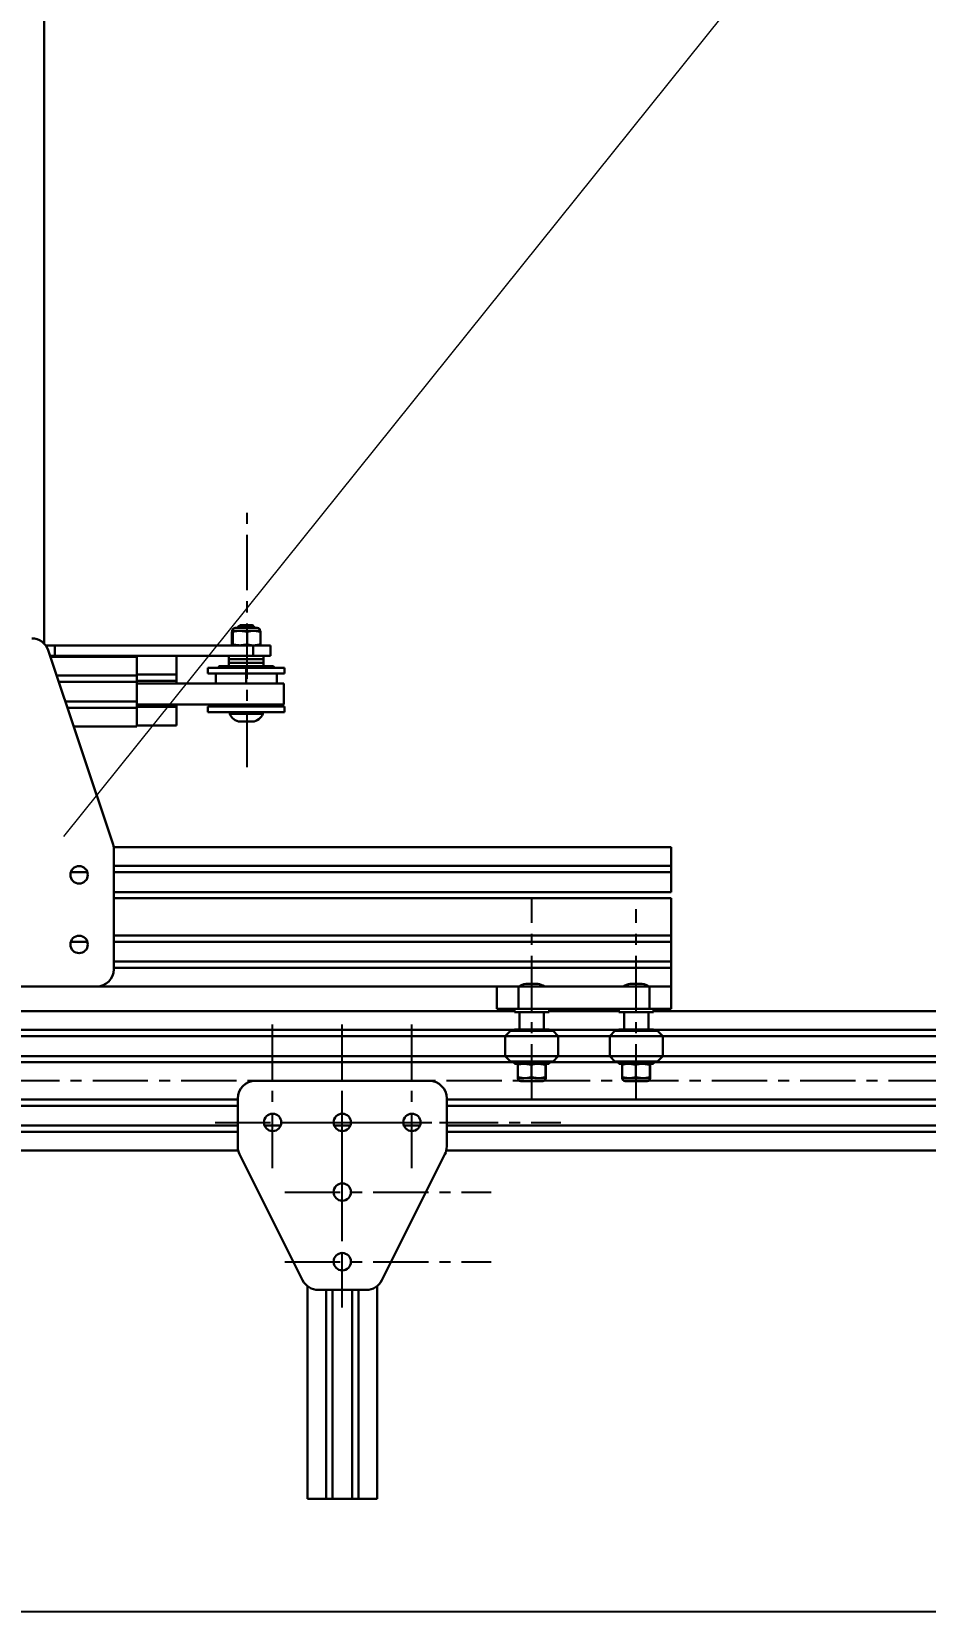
# Model space of a CAD drawing. Header units: millimetres. Extents: x 15 to 1184, y 5 to 836.
# Drawn here: x 939.7 to 1042.3, y 471.1 to 653.5 of the extents above; entities that cross this region are included whole.
import ezdxf

# ---------------------------------------------------------------- set-up
doc = ezdxf.new("R2010")
doc.units = ezdxf.units.MM
doc.header["$PDSIZE"] = -1
doc.linetypes.add('CENTER', pattern=[10.16, 6.35, -1.27, 1.27, -1.27])
doc.linetypes.add('CENTERX2', pattern=[20.32, 12.7, -2.54, 2.54, -2.54])
doc.layers.get('0').update_dxf_attribs({"lineweight": 30})
doc.layers.add('AM_5', color=3, linetype='Continuous', lineweight=20)
doc.layers.add('中心线', color=7, linetype='CENTER')
doc.dimstyles.new('ISO-25', dxfattribs={"dimtxt": 2.5, "dimasz": 2.5, "dimexe": 1.25, "dimexo": 0.625, "dimtad": 1, "dimtxsty": 'Standard', "dimcen": 2.5, "dimadec": 0, "dimazin": 0, "dimtfac": 1, "dimtmove": 0, "dimatfit": 3, "dimfxl": 1, "dimarcsym": 0})

# ---------------------------------------------------------------- blocks, each defined once
blk = doc.blocks.new('*D26')
at = {"layer": 'Defpoints', "color": 0, "lineweight": -2, "transparency": 16777216}
for p, q in [((675.33, 524), (675.33, 471.06)), ((1101.95, 524), (1101.95, 471.06)), ((678.89, 472.06), (1098.4, 472.06))]:
    blk.add_line(p, q, dxfattribs=at)
at = {"layer": 'Defpoints', "color": 0, "transparency": 16777216}
for p in [(675.33, 525), (1101.95, 525), (1101.95, 472.06)]:
    blk.add_point(p, dxfattribs=at)
for points in [[(678.89, 472.65), (678.89, 471.46), (675.33, 472.06)], [(1098.4, 472.65), (1098.4, 471.46), (1101.95, 472.06)]]:
    blk.add_solid(points, dxfattribs=at)
at = {"layer": 'Defpoints', "color": 0, "transparency": 16777216, "insert": (888.64, 475.33), "char_height": 3.5, "attachment_point": 5}
blk.add_mtext('3000', dxfattribs=at)

msp = doc.modelspace()

# ---------------------------------------------------------------- linework, layer by layer
at = {"color": 7, "linetype": 'Continuous', "lineweight": 30}
for p, q in [((941.1018, 719.8448), (941.1018, 583.2312)), ((962.6582, 584.5961), (962.6582, 583.1602)), ((963.5711, 584.7115), (962.7037, 584.7115)), ((962.7493, 584.5961), (962.7037, 584.7115)), ((962.7493, 584.5961), (962.7493, 583.1602)), ((965.4287, 585.0448), (963.0351, 585.0448)), ((963.6113, 585.3748), (963.3566, 585.1965)), ((963.543, 585.0711), (963.4989, 585.0448)), ((963.5096, 585.097), (963.5096, 585.057)), ((965.1691, 584.7115), (963.5711, 584.7115)), ((963.6113, 585.3748), (963.7971, 585.3748)), ((963.7971, 585.3748), (964.9924, 585.3748)), ((964.3929, 584.5961), (964.3929, 583.1602)), ((965.1226, 585.2836), (964.9924, 585.3748)), ((965.9454, 584.5961), (965.1691, 584.7115)), ((965.9018, 584.7115), (965.1691, 584.7115)), ((965.5685, 585.0448), (965.4287, 585.0448)), ((965.9454, 584.5961), (965.9454, 583.1602)), ((941.2603, 583.0448), (942.3018, 583.0448)), ((948.9992, 560.1527), (941.5577, 582.4773)), ((942.3018, 583.0448), (942.3018, 581.8448)), ((942.3018, 583.0448), (965.1018, 583.0448)), ((962.6582, 583.1602), (962.7037, 583.0448)), ((963.4076, 583.0704), (963.3647, 583.0448)), ((964.3929, 583.1602), (965.1691, 583.0448)), ((965.1018, 583.0448), (965.1018, 581.8448)), ((965.1018, 583.0448), (967.1018, 583.0448)), ((965.9454, 583.1602), (965.8999, 583.0448)), ((967.1018, 583.0448), (967.1018, 581.8448)), ((941.7685, 581.8448), (942.3018, 581.8448)), ((941.8131, 581.7108), (951.7311, 581.7108)), ((942.3018, 581.8448), (965.1018, 581.8448)), ((951.7311, 581.1108), (951.7311, 581.7108)), ((951.7311, 579.5668), (951.7311, 581.1108)), ((956.3018, 581.2448), (956.3018, 581.8448)), ((956.3018, 579.7008), (956.3018, 581.2448)), ((959.9018, 580.4548), (959.9018, 579.8148)), ((959.9018, 580.4548), (961.0857, 580.4548)), ((961.0857, 580.4548), (968.7018, 580.4548)), ((961.2018, 580.6448), (961.1018, 580.5448)), ((961.1018, 580.5448), (961.1018, 580.4548)), ((961.1018, 580.5448), (961.9628, 580.5448)), ((961.2018, 580.6448), (962.0359, 580.6448)), ((961.9628, 580.5448), (967.5018, 580.5448)), ((962.0359, 580.6448), (967.4018, 580.6448)), ((962.3018, 581.8448), (962.3018, 581.4448)), ((962.3018, 581.4448), (962.3018, 581.0448)), ((962.3018, 581.4448), (963.8106, 581.4448)), ((962.3018, 581.4448), (963.5905, 581.4448)), ((962.3018, 581.0448), (962.3018, 580.6448)), ((962.3018, 581.0448), (963.8106, 581.0448)), ((962.3018, 581.0448), (962.8399, 581.0448)), ((962.8399, 581.0448), (966.3018, 581.0448)), ((963.5905, 581.4448), (966.3018, 581.4448)), ((963.8106, 581.4448), (966.3018, 581.4448)), ((963.8106, 581.0448), (966.3018, 581.0448)), ((965.603, 580.6448), (965.0525, 580.6448)), ((965.1018, 581.8448), (967.1018, 581.8448)), ((966.4174, 580.6448), (965.8669, 580.6448)), ((966.3018, 581.4448), (966.3018, 581.8448)), ((966.3018, 581.0448), (966.3018, 581.4448)), ((966.3018, 580.6448), (966.3018, 581.0448)), ((967.5018, 580.5448), (967.4018, 580.6448)), ((967.5018, 580.4548), (967.5018, 580.5448)), ((968.7018, 579.8148), (968.7018, 580.4548)), ((942.5278, 579.5668), (951.7311, 579.5668)), ((942.7678, 578.8468), (951.7311, 578.8468)), ((951.7311, 579.7008), (956.3018, 579.7008)), ((951.7311, 578.8468), (951.7311, 579.5668)), ((951.7311, 578.9808), (956.3018, 578.9808)), ((951.7311, 576.5748), (951.7311, 578.8468)), ((951.7311, 578.6448), (964.2545, 578.6448)), ((956.3018, 578.9808), (956.3018, 579.7008)), ((956.3018, 578.6448), (956.3018, 578.9808)), ((959.9018, 579.8148), (961.0857, 579.8148)), ((960.8018, 579.8148), (960.8018, 578.6448)), ((961.0857, 579.8148), (968.7018, 579.8148)), ((964.2545, 578.6448), (968.6018, 578.6448)), ((965.0525, 578.6448), (965.603, 578.6448)), ((966.4174, 578.6448), (965.8669, 578.6448)), ((967.8018, 578.6448), (967.8018, 579.8148)), ((968.6018, 576.2448), (968.6018, 578.6448)), ((943.5251, 576.5748), (951.7311, 576.5748)), ((943.7651, 575.8548), (951.7311, 575.8548)), ((951.7311, 575.8548), (951.7311, 576.5748)), ((951.7311, 576.2448), (964.2545, 576.2448)), ((951.7311, 575.9888), (956.3018, 575.9888)), ((951.7311, 574.3108), (951.7311, 575.8548)), ((956.3018, 575.9888), (956.3018, 576.2448)), ((956.3018, 574.4448), (956.3018, 575.9888)), ((959.9018, 576.0148), (959.9018, 575.3748)), ((959.9018, 576.0148), (961.0857, 576.0148)), ((959.9018, 575.3748), (961.0857, 575.3748)), ((960.8018, 576.2448), (960.8018, 576.0148)), ((961.0857, 576.0148), (968.7018, 576.0148)), ((961.0857, 575.3748), (968.7018, 575.3748)), ((962.4018, 575.3748), (962.4018, 575.1748)), ((962.4018, 575.1748), (962.913, 575.1748)), ((962.913, 575.1748), (966.2018, 575.1748)), ((964.2545, 576.2448), (968.6018, 576.2448)), ((965.3327, 575.3748), (966.0886, 575.3748)), ((966.2018, 575.1748), (966.2018, 575.3748)), ((967.207, 575.3748), (966.4511, 575.3748)), ((967.8018, 576.0148), (967.8018, 576.2448)), ((968.7018, 575.3748), (968.7018, 576.0148)), ((944.4798, 573.7108), (951.7311, 573.7108)), ((951.7311, 573.7108), (951.7311, 574.3108)), ((951.7311, 573.8448), (956.3018, 573.8448)), ((956.3018, 573.8448), (956.3018, 574.4448)), ((963.6119, 574.2777), (963.6285, 574.2777)), ((963.6308, 574.2777), (963.6268, 574.2779)), ((963.6268, 574.2779), (963.6285, 574.2777)), ((963.6308, 574.2777), (964.0957, 574.2777)), ((964.1054, 574.2777), (964.0914, 574.2777)), ((964.0997, 574.2779), (964.0957, 574.2777)), ((964.1054, 574.2777), (964.0997, 574.2779)), ((964.1054, 574.2777), (964.7689, 574.2777)), ((964.7746, 574.2779), (964.7689, 574.2777)), ((964.7763, 574.2777), (964.7746, 574.2779)), ((964.7763, 574.2777), (964.9917, 574.2777)), ((1013.1018, 559.8448), (949.0753, 559.8448)), ((949.1018, 545.8448), (949.1018, 559.5203)), ((1013.1018, 559.8448), (1013.1018, 559.2448)), ((1013.1018, 559.2448), (1013.1018, 557.7008)), ((946.0563, 556.9808), (944.1473, 556.9808)), ((1013.1018, 557.7008), (949.1018, 557.7008)), ((1013.1018, 556.9808), (949.1018, 556.9808)), ((1013.1018, 557.7008), (1013.1018, 556.9808)), ((1013.1018, 556.9808), (1013.1018, 554.7088)), ((1013.1018, 554.7088), (949.1018, 554.7088)), ((1013.1018, 553.9888), (949.1018, 553.9888)), ((1013.1018, 553.9888), (1013.1018, 549.7008)), ((1013.1018, 549.7008), (949.1018, 549.7008)), ((1013.1018, 549.7008), (1013.1018, 548.9808)), ((946.0563, 548.9808), (944.1473, 548.9808)), ((1013.1018, 548.9808), (949.1018, 548.9808)), ((1013.1018, 548.9808), (1013.1018, 546.7088)), ((1013.1018, 546.7088), (949.1018, 546.7088)), ((1013.1018, 545.9888), (949.1018, 545.9888)), ((1013.1018, 546.7088), (1013.1018, 545.9888)), ((1013.1018, 545.9888), (1013.1018, 544.4448)), ((919.1018, 543.8448), (947.1018, 543.8448)), ((993.1018, 543.8448), (947.1018, 543.8448)), ((993.1018, 541.3048), (993.1018, 543.8448)), ((995.5698, 543.8448), (993.1018, 543.8448)), ((995.5698, 541.3048), (995.5698, 543.8448)), ((1010.6338, 543.8448), (995.5698, 543.8448)), ((996.4365, 544.1419), (996.4119, 544.1419)), ((996.4365, 544.1419), (996.4351, 544.1417)), ((996.4351, 544.1417), (996.4393, 544.1419)), ((996.9273, 544.1419), (996.4393, 544.1419)), ((996.9273, 544.1419), (996.9315, 544.1417)), ((996.9315, 544.1417), (996.9372, 544.1419)), ((997.5926, 544.1419), (996.9372, 544.1419)), ((997.5926, 544.1419), (997.5983, 544.1417)), ((997.5983, 544.1417), (997.5997, 544.1419)), ((997.7917, 544.1419), (997.5997, 544.1419)), ((1008.4872, 544.1419), (1008.4119, 544.1419)), ((1008.4872, 544.1419), (1008.4869, 544.1417)), ((1008.4869, 544.1417), (1008.4919, 544.1419)), ((1009.0659, 544.1419), (1008.4919, 544.1419)), ((1009.0659, 544.1419), (1009.0708, 544.1417)), ((1009.0708, 544.1417), (1009.076, 544.1419)), ((1009.6805, 544.1419), (1009.076, 544.1419)), ((1009.6805, 544.1419), (1009.6857, 544.1417)), ((1009.6857, 544.1417), (1009.686, 544.1419)), ((1009.7917, 544.1419), (1009.686, 544.1419)), ((1010.6338, 541.3048), (1010.6338, 543.8448)), ((1013.1018, 543.8448), (1010.6338, 543.8448)), ((1013.1018, 544.4448), (1013.1018, 543.8448)), ((1013.1018, 541.3048), (1013.1018, 543.8448)), ((995.1018, 541.0048), (871.1018, 541.0048)), ((995.5698, 541.3048), (993.1018, 541.3048)), ((995.1018, 541.3048), (995.1018, 540.9048)), ((999.1018, 540.9048), (995.1018, 540.9048)), ((1010.6338, 541.3048), (995.5698, 541.3048)), ((995.7018, 540.9048), (995.7018, 538.9048)), ((998.5018, 538.9048), (998.5018, 540.9048)), ((999.1018, 540.9048), (999.1018, 541.3048)), ((1007.1018, 541.0048), (999.1018, 541.0048)), ((1007.1018, 541.3048), (1007.1018, 540.9048)), ((1011.1018, 540.9048), (1007.1018, 540.9048)), ((1007.7018, 540.9048), (1007.7018, 538.9048)), ((1010.5018, 538.9048), (1010.5018, 540.9048)), ((1013.1018, 541.3048), (1010.6338, 541.3048)), ((1011.1018, 540.9048), (1011.1018, 541.3048)), ((1063.8994, 541.0048), (1011.1018, 541.0048)), ((995.1018, 538.8608), (871.1018, 538.8608)), ((994.6598, 538.7648), (994.0558, 538.1608)), ((994.6598, 538.7648), (999.5438, 538.7648)), ((995.1018, 538.9048), (995.1018, 538.7648)), ((999.1018, 538.9048), (995.1018, 538.9048)), ((999.1018, 538.7648), (999.1018, 538.9048)), ((1007.1018, 538.8608), (999.1018, 538.8608)), ((1000.1478, 538.1608), (999.5438, 538.7648)), ((1006.6598, 538.7648), (1006.0558, 538.1608)), ((1006.6598, 538.7648), (1011.5438, 538.7648)), ((1007.1018, 538.9048), (1007.1018, 538.7648)), ((1011.1018, 538.9048), (1007.1018, 538.9048)), ((1011.1018, 538.7648), (1011.1018, 538.9048)), ((1062.6602, 538.8608), (1011.1018, 538.8608)), ((1012.1478, 538.1608), (1011.5438, 538.7648)), ((994.0558, 538.1408), (872.1478, 538.1408)), ((994.0558, 538.1608), (994.0558, 535.8488)), ((1000.1478, 538.1608), (994.0558, 538.1608)), ((1000.1478, 535.8488), (1000.1478, 538.1608)), ((1006.0558, 538.1408), (1000.1478, 538.1408)), ((1006.0558, 538.1608), (1006.0558, 535.8488)), ((1012.1478, 538.1608), (1006.0558, 538.1608)), ((1012.1478, 535.8488), (1012.1478, 538.1608)), ((1062.4687, 538.1408), (1012.1478, 538.1408)), ((995.1018, 535.1488), (871.1018, 535.1488)), ((994.0558, 535.8688), (872.1478, 535.8688)), ((994.0558, 535.8488), (994.6598, 535.2448)), ((994.0558, 535.8488), (1000.1478, 535.8488)), ((999.5438, 535.2448), (994.6598, 535.2448)), ((995.1018, 535.2448), (995.1018, 534.9848)), ((999.1018, 534.9848), (995.1018, 534.9848)), ((995.483, 533.4336), (995.483, 534.8694)), ((995.5018, 534.9848), (995.5015, 534.9847)), ((997.0635, 534.8694), (996.2733, 534.9848)), ((997.0635, 533.4336), (997.0635, 534.8694)), ((998.6823, 534.8694), (997.8729, 534.9848)), ((998.6823, 533.4336), (998.6823, 534.8694)), ((998.7022, 534.9847), (998.7018, 534.9848)), ((998.7206, 533.4336), (998.7206, 534.8694)), ((999.1018, 534.9848), (999.1018, 535.2448)), ((1007.1018, 535.1488), (999.1018, 535.1488)), ((999.5438, 535.2448), (1000.1478, 535.8488)), ((1006.0558, 535.8688), (1000.1478, 535.8688)), ((1006.0558, 535.8488), (1006.6598, 535.2448)), ((1006.0558, 535.8488), (1012.1478, 535.8488)), ((1011.5438, 535.2448), (1006.6598, 535.2448)), ((1007.1018, 535.2448), (1007.1018, 534.9848)), ((1011.1018, 534.9848), (1007.1018, 534.9848)), ((1007.483, 533.4336), (1007.483, 534.8694)), ((1007.5018, 534.9848), (1007.5015, 534.9847)), ((1009.0635, 534.8694), (1008.2733, 534.9848)), ((1009.0635, 533.4336), (1009.0635, 534.8694)), ((1010.6823, 534.8694), (1009.8729, 534.9848)), ((1010.6823, 533.4336), (1010.6823, 534.8694)), ((1010.7021, 534.9847), (1010.7018, 534.9848)), ((1010.7206, 533.4336), (1010.7206, 534.8694)), ((1011.1018, 534.9848), (1011.1018, 535.2448)), ((1063.3627, 535.1488), (1011.1018, 535.1488)), ((1011.5438, 535.2448), (1012.1478, 535.8488)), ((1062.9028, 535.8688), (1012.1478, 535.8688)), ((985.3315, 533.0048), (965.3315, 533.0048)), ((995.483, 533.4336), (996.2733, 533.3182)), ((995.5015, 533.3183), (995.5018, 533.3182)), ((995.5022, 533.3182), (996.2733, 533.3182)), ((995.8351, 532.9848), (998.3685, 532.9848)), ((996.2733, 533.3182), (997.8729, 533.3182)), ((997.0635, 533.4336), (997.8729, 533.3182)), ((997.8729, 533.3182), (998.7015, 533.3182)), ((998.7206, 533.4336), (998.6598, 533.4247)), ((998.7018, 533.3182), (998.7022, 533.3183)), ((1007.483, 533.4336), (1008.2733, 533.3182)), ((1007.5015, 533.3183), (1007.5018, 533.3182)), ((1007.5021, 533.3182), (1008.2733, 533.3182)), ((1007.8351, 532.9848), (1010.3685, 532.9848)), ((1008.2733, 533.3182), (1009.8729, 533.3182)), ((1009.0635, 533.4336), (1009.8729, 533.3182)), ((1009.8729, 533.3182), (1010.7015, 533.3182)), ((1010.7206, 533.4336), (1010.6598, 533.4247)), ((1010.7018, 533.3182), (1010.7021, 533.3183)), ((963.3315, 531.0048), (963.3315, 525.477)), ((987.3315, 525.477), (987.3315, 531.0048)), ((963.3315, 530.8608), (787.3315, 530.8608)), ((963.3315, 530.1408), (787.3315, 530.1408)), ((1066.0001, 530.8608), (987.3315, 530.8608)), ((1066.1353, 530.1408), (987.3315, 530.1408)), ((963.3315, 527.8688), (787.3315, 527.8688)), ((968.2597, 527.8688), (966.4033, 527.8688)), ((976.2597, 527.8688), (974.4033, 527.8688)), ((984.2597, 527.8688), (982.4033, 527.8688)), ((1066.0951, 527.8688), (987.3315, 527.8688)), ((963.3315, 527.1488), (787.3315, 527.1488)), ((1065.9735, 527.1488), (987.3315, 527.1488)), ((963.3881, 525.0048), (787.275, 525.0048)), ((963.5427, 524.5825), (970.7787, 510.1104)), ((979.8843, 510.1104), (987.1204, 524.5825)), ((1065.4211, 525.0048), (987.275, 525.0048)), ((971.3315, 485.0048), (971.3315, 509.4325)), ((979.3315, 485.0048), (979.3315, 509.4325)), ((972.5676, 509.0048), (978.0955, 509.0048)), ((973.4755, 485.0048), (973.4755, 509.0048)), ((974.1955, 485.0048), (974.1955, 509.0048)), ((976.4675, 485.0048), (976.4675, 509.0048)), ((977.1875, 485.0048), (977.1875, 509.0048)), ((971.9315, 485.0048), (971.3315, 485.0048)), ((973.4755, 485.0048), (971.9315, 485.0048)), ((974.1955, 485.0048), (973.4755, 485.0048)), ((976.4675, 485.0048), (974.1955, 485.0048)), ((977.1875, 485.0048), (976.4675, 485.0048)), ((978.7315, 485.0048), (977.1875, 485.0048)), ((979.3315, 485.0048), (978.7315, 485.0048))]:
    msp.add_line(p, q, dxfattribs=at)
at = {"color": 7, "linetype": 'CENTERX2', "lineweight": 30}
for p, q in [((964.9843, 585.3748), (963.6194, 585.3748)), ((964.3018, 580.6448), (964.3018, 578.6448))]:
    msp.add_line(p, q, dxfattribs=at)
at = {"color": 7, "linetype": 'Continuous', "lineweight": 30}
for centre in [(945.1018, 556.6825), (945.1018, 548.6825), (967.3315, 528.2409), (975.3315, 528.2409), (983.3315, 528.2409), (975.3315, 520.2409), (975.3315, 512.2409)]:
    msp.add_circle(centre, 1, dxfattribs=at)
for centre, radius, start, end in [((963.0351, 584.7115), 0.3333, 90, 180), ((965.5685, 584.7115), 0.3333, 0, 90), ((939.6603, 581.8448), 2, 18.434949, 90), ((963.7018, 575.6637), 1.3889, 200.609693, 266.288464), ((964.9018, 575.6637), 1.3889, 273.711536, 339.390307), ((947.1018, 559.5203), 2, 0, 18.434949), ((947.1018, 545.8448), 2, 270, 0), ((996.5018, 542.7559), 1.3889, 93.711536, 128.371715), ((997.7018, 542.7559), 1.3889, 51.628285, 86.288464), ((1008.5018, 542.7559), 1.3889, 93.711536, 128.371715), ((1009.7018, 542.7559), 1.3889, 51.628285, 86.288464), ((965.3315, 531.0048), 2, 90, 180), ((985.3315, 531.0048), 2, 0, 90), ((995.8351, 533.3182), 0.3333, 180, 270), ((998.3685, 533.3182), 0.3333, 270, 0), ((1007.8351, 533.3182), 0.3333, 180, 270), ((1010.3685, 533.3182), 0.3333, 270, 0), ((965.3315, 525.477), 2, 180, 206.565051), ((985.3315, 525.477), 2, 333.434949, 0), ((972.5676, 511.0048), 2, 206.565051, 270), ((978.0955, 511.0048), 2, 270, 333.434949)]:
    msp.add_arc(centre, radius, start, end, dxfattribs=at)
for points, knots in [([(962.7037, 584.7115), (962.6967, 584.7065), (962.6813, 584.6957), (962.6663, 584.6309), (962.6582, 584.5961)], [0, 0, 0, 0, 0.461743001, 1, 1, 1, 1]), ([(963.5711, 584.7115), (963.4054, 584.7032), (963.1285, 584.6893), (962.858, 584.6228), (962.7493, 584.5961)], [0, 0, 0, 0, 0.59831571, 1, 1, 1, 1]), ([(963.3566, 585.1965), (963.3432, 585.1909), (963.4104, 585.152), (963.4774, 585.113), (963.5096, 585.0943)], [0, 0, 0, 0, 0.518891707, 1, 1, 1, 1]), ([(963.3608, 585.1903), (963.3626, 585.1923), (963.3673, 585.1974), (963.4967, 585.2052), (963.7178, 585.2155), (964.0021, 585.2249), (964.3124, 585.2338), (964.6113, 585.2441), (964.8673, 585.2536), (965.0467, 585.2624), (965.1348, 585.2713), (965.1229, 585.2763), (965.1187, 585.278)], [0, 0, 0, 0, 0.07187592, 0.18824058, 0.29966755, 0.41085522, 0.52218154, 0.62890377, 0.73507054, 0.84135755, 0.94335906, 1, 1, 1, 1]), ([(965.0899, 585.257), (965.0912, 585.2565), (965.1108, 585.2496), (965.0341, 585.234), (964.8584, 585.2148), (964.586, 585.1955), (964.2747, 585.1737), (963.9648, 585.1557), (963.7092, 585.1348), (963.5388, 585.1146), (963.5218, 585.1026), (963.5137, 585.097)], [0, 0, 0, 0, 0.00937771, 0.13673485, 0.2608248, 0.38490737, 0.51226569, 0.63457247, 0.76081738, 0.88707059, 1, 1, 1, 1]), ([(965.0899, 585.217), (965.0912, 585.2165), (965.1108, 585.2095), (965.034, 585.194), (964.8584, 585.1748), (964.5859, 585.1555), (964.275, 585.1337), (963.9634, 585.1157), (963.7143, 585.0948), (963.5701, 585.0796), (963.5533, 585.0722), (963.5511, 585.0712)], [0, 0, 0, 0, 0.010344664, 0.150831391, 0.287714437, 0.424589014, 0.565077395, 0.699993283, 0.839253287, 0.978522282, 1, 1, 1, 1]), ([(964.3929, 584.5961), (964.3241, 584.6134), (964.0541, 584.6815), (963.7773, 584.6987), (963.5711, 584.7115)], [0, 0, 0, 0, 0.25496695, 1, 1, 1, 1]), ([(965.1691, 584.7115), (965.0484, 584.7065), (964.7868, 584.6957), (964.5307, 584.6309), (964.3929, 584.5961)], [0, 0, 0, 0, 0.46175332, 1, 1, 1, 1]), ([(965.2799, 585.102), (965.289, 585.0999), (965.3253, 585.0914), (965.2271, 585.074), (965.0479, 585.0581), (964.8746, 585.0482), (964.816, 585.0448)], [0, 0, 0, 0, 0.11901384, 0.47529134, 0.82245622, 1, 1, 1, 1]), ([(965.2966, 585.1022), (965.2618, 585.1223), (965.1922, 585.1626), (965.1228, 585.203), (965.088, 585.2232)], [0, 0, 0, 0, 0.50020772, 1, 1, 1, 1]), ([(965.2966, 585.057), (965.2985, 585.0565), (965.3127, 585.0527), (965.2822, 585.0485), (965.2555, 585.0448)], [0, 0, 0, 0, 0.12695095, 1, 1, 1, 1]), ([(965.8999, 584.7115), (965.9069, 584.7065), (965.9223, 584.6957), (965.9373, 584.6309), (965.9454, 584.5961)], [0, 0, 0, 0, 0.461743001, 1, 1, 1, 1]), ([(962.7037, 583.0448), (962.7108, 583.0498), (962.7262, 583.0606), (962.7412, 583.1254), (962.7493, 583.1602)], [0, 0, 0, 0, 0.46174425, 1, 1, 1, 1]), ([(962.7493, 583.1602), (962.858, 583.1335), (963.1285, 583.0671), (963.4054, 583.0531), (963.5711, 583.0448)], [0, 0, 0, 0, 0.40168429, 1, 1, 1, 1]), ([(963.5711, 583.0448), (963.7773, 583.0576), (964.0541, 583.0748), (964.3241, 583.1429), (964.3929, 583.1602)], [0, 0, 0, 0, 0.74503305, 1, 1, 1, 1]), ([(965.1691, 583.0448), (965.2899, 583.0498), (965.5515, 583.0606), (965.8076, 583.1254), (965.9454, 583.1602)], [0, 0, 0, 0, 0.46173958, 1, 1, 1, 1]), ([(996.2733, 534.9848), (996.1503, 534.9798), (995.884, 534.9691), (995.6233, 534.9043), (995.483, 534.8694)], [0, 0, 0, 0, 0.46173668, 1, 1, 1, 1]), ([(995.483, 534.8694), (995.4855, 534.8961), (995.4919, 534.9626), (995.4983, 534.9765), (995.5022, 534.9848)], [0, 0, 0, 0, 0.40165529, 1, 1, 1, 1]), ([(997.8729, 534.9848), (997.747, 534.9798), (997.4743, 534.9691), (997.2073, 534.9043), (997.0635, 534.8694)], [0, 0, 0, 0, 0.461754865, 1, 1, 1, 1]), ([(998.7015, 534.9848), (998.6976, 534.9765), (998.6912, 534.9626), (998.6849, 534.8961), (998.6823, 534.8694)], [0, 0, 0, 0, 0.59834471, 1, 1, 1, 1]), ([(998.7206, 534.8694), (998.719, 534.8868), (998.7127, 534.9549), (998.7063, 534.972), (998.7015, 534.9848)], [0, 0, 0, 0, 0.25499072, 1, 1, 1, 1]), ([(1008.2733, 534.9848), (1008.1503, 534.9798), (1007.8841, 534.9691), (1007.6233, 534.9043), (1007.483, 534.8694)], [0, 0, 0, 0, 0.46173668, 1, 1, 1, 1]), ([(1007.483, 534.8694), (1007.4855, 534.8961), (1007.4918, 534.9626), (1007.4983, 534.9765), (1007.5021, 534.9848)], [0, 0, 0, 0, 0.40165498, 1, 1, 1, 1]), ([(1009.8729, 534.9848), (1009.747, 534.9798), (1009.4743, 534.9691), (1009.2073, 534.9043), (1009.0635, 534.8694)], [0, 0, 0, 0, 0.46174283, 1, 1, 1, 1]), ([(1010.7015, 534.9848), (1010.6976, 534.9765), (1010.6912, 534.9626), (1010.6849, 534.8961), (1010.6823, 534.8694)], [0, 0, 0, 0, 0.59834502, 1, 1, 1, 1]), ([(1010.7206, 534.8694), (1010.719, 534.8868), (1010.7127, 534.9549), (1010.7063, 534.972), (1010.7015, 534.9848)], [0, 0, 0, 0, 0.25499058, 1, 1, 1, 1]), ([(995.5022, 533.3182), (995.4983, 533.3265), (995.4919, 533.3404), (995.4855, 533.4069), (995.483, 533.4336)], [0, 0, 0, 0, 0.59834471, 1, 1, 1, 1]), ([(996.2733, 533.3182), (996.3962, 533.3231), (996.6625, 533.3339), (996.9232, 533.3987), (997.0635, 533.4336)], [0, 0, 0, 0, 0.46173631, 1, 1, 1, 1]), ([(997.8729, 533.3182), (997.9989, 533.3231), (998.2716, 533.3339), (998.5386, 533.3987), (998.6823, 533.4336)], [0, 0, 0, 0, 0.46174246, 1, 1, 1, 1]), ([(998.6823, 533.4336), (998.6849, 533.4069), (998.6912, 533.3404), (998.6976, 533.3265), (998.7015, 533.3182)], [0, 0, 0, 0, 0.40165529, 1, 1, 1, 1]), ([(998.7015, 533.3182), (998.7063, 533.3309), (998.7127, 533.3481), (998.719, 533.4162), (998.7206, 533.4336)], [0, 0, 0, 0, 0.74500928, 1, 1, 1, 1]), ([(1007.5021, 533.3182), (1007.4983, 533.3265), (1007.4918, 533.3404), (1007.4855, 533.4069), (1007.483, 533.4336)], [0, 0, 0, 0, 0.59834502, 1, 1, 1, 1]), ([(1008.2733, 533.3182), (1008.3962, 533.3231), (1008.6625, 533.3339), (1008.9232, 533.3987), (1009.0635, 533.4336)], [0, 0, 0, 0, 0.46173631, 1, 1, 1, 1]), ([(1009.8729, 533.3182), (1009.9989, 533.3231), (1010.2716, 533.3339), (1010.5386, 533.3987), (1010.6823, 533.4336)], [0, 0, 0, 0, 0.4617545, 1, 1, 1, 1]), ([(1010.6823, 533.4336), (1010.6849, 533.4069), (1010.6912, 533.3404), (1010.6976, 533.3265), (1010.7015, 533.3182)], [0, 0, 0, 0, 0.40165498, 1, 1, 1, 1]), ([(1010.7015, 533.3182), (1010.7063, 533.3309), (1010.7127, 533.3481), (1010.719, 533.4162), (1010.7206, 533.4336)], [0, 0, 0, 0, 0.74500942, 1, 1, 1, 1])]:
    msp.add_open_spline(points, degree=3, knots=knots, dxfattribs=at)
at = {"layer": 'AM_5'}
msp.add_lwpolyline([(1145.3664, 812.7328), (943.2928, 561.1031)], dxfattribs=at)
at = {"layer": '中心线'}
for p, q in [((964.3929, 569.0538), (964.3929, 598.6212)), ((997.1018, 530.8608), (997.1018, 553.9888)), ((1009.1018, 530.8608), (1009.1018, 552.7224)), ((967.3315, 522.9816), (967.3315, 539.8556)), ((975.3315, 522.9816), (975.3315, 539.8556)), ((983.3315, 522.9816), (983.3315, 539.8556)), ((1125.7297, 533.0048), (598.0125, 533.0048)), ((975.3315, 514.9816), (975.3315, 531.8556)), ((960.722, 528.2409), (984.4563, 528.2409)), ((968.722, 528.2409), (992.4563, 528.2409)), ((976.722, 528.2409), (1000.4563, 528.2409)), ((975.3315, 506.9816), (975.3315, 523.8556)), ((968.722, 520.2409), (992.4563, 520.2409)), ((968.722, 512.2409), (992.4563, 512.2409))]:
    msp.add_line(p, q, dxfattribs=at)

# ---------------------------------------------------------------- dimensions: what is measured, and where the dimension line sits
at = {"layer": 'Defpoints'}
dim = msp.add_linear_dim(base=(1101.9526, 472.0554), p1=(675.3315, 525.0048), p2=(1101.9526, 525.0048), text='3000', dimstyle='ISO-25', override={"dimtxt": 3.5, "dimasz": 3.556, "dimexe": 1, "dimexo": 1, "dimgap": 1.524, "dimtih": 1, "dimtoh": 1, "dimlfac": 10, "dimzin": 0, "dimadec": 2, "dimtzin": 0}, dxfattribs=at)
dim.commit()
dim.dimension.update_dxf_attribs({"geometry": '*D26', "text_midpoint": (888.6421, 475.3294)})

doc.saveas('drawing.dxf')
